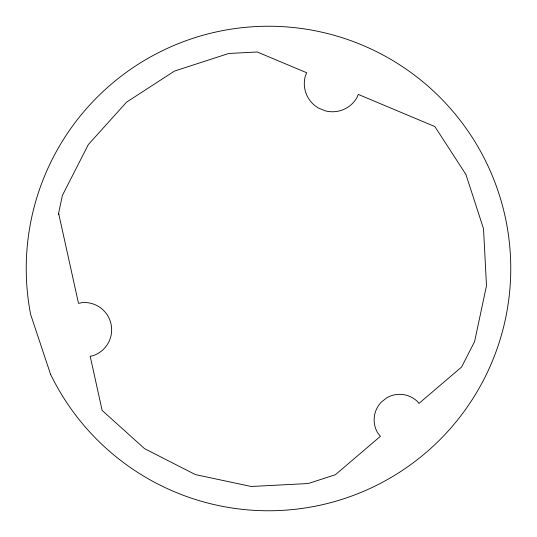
<?xml version="1.0" encoding="UTF-8"?>
<svg xmlns="http://www.w3.org/2000/svg" width="537" height="537" viewBox="0 0 537 537"><rect width="100%" height="100%" fill="white"/><g stroke="black" fill="none" stroke-linecap="round" stroke-linejoin="round"><path stroke-width="0.81" d="M58.848 214.357L58.332 214.538L62.406 195.401L88.35 144.554L126.564 102.151L174.458 71.085L228.755 53.472L257.263 51.988L306.714 72.757L305.258 76.288A28.192 28.192 0 0 0 318.394 107.997L325.187 110.81A28.192 28.192 0 0 0 356.904 97.674L358.26 94.405L434.849 126.564L465.915 174.458L483.528 228.755L486.488 285.765L474.594 341.599L461.619 367.019L418.974 403.408L417.746 401.804A25.548 25.548 0 0 0 386.909 397.742L381.619 401.804A25.548 25.548 0 0 0 377.558 432.641L380.384 436.333L335.39 474.721L308.245 483.528L251.235 486.488L195.401 474.594L144.554 448.65L102.151 410.436L90.189 356.259L92.975 355.722A27.313 27.313 0 0 0 82.718 302.546L78.503 303.358L58.607 213.243M50.592 374.37L30.616 314.367A242.268 242.268 0 0 1 327.463 33.522A242.268 242.268 0 0 1 456.544 421.25A242.268 242.268 0 0 1 50.592 374.37"/></g></svg>
